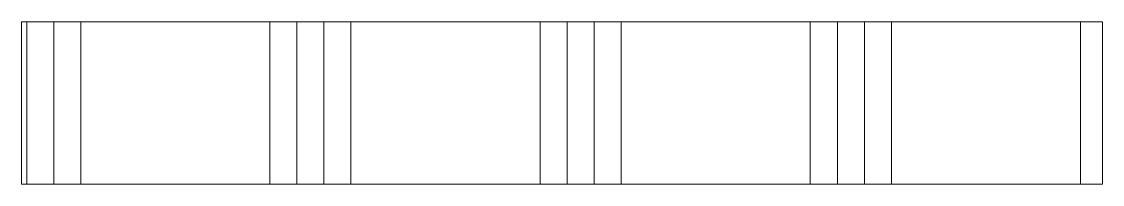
# Model space of a CAD drawing. Header units: metres. Extents: x 0 to 100, y 0 to 15.
import ezdxf

# ---------------------------------------------------------------- set-up
doc = ezdxf.new("R2010")
doc.units = ezdxf.units.M
doc.layers.add('A-DETL-GENF', color=92, linetype='Continuous', lineweight=18)

# ---------------------------------------------------------------- blocks, each defined once
blk = doc.blocks.new('40 gipsplaat - D15-3884811-00_0 Basismaterialen')
at = {"layer": 'A-DETL-GENF', "lineweight": 13}
h = blk.add_hatch(dxfattribs=at)
h.set_pattern_fill('FP_740', color=256, style=0, pattern_type=2)
h.set_pattern_definition([(90, (-1744.54, 12797.5), (-25, 1e-15), []), (90, (-1747.04, 12797.5), (-25, 1e-15), []), (90, (-1749.54, 12797.5), (-25, 1e-15), []), (90, (-1752.04, 12797.5), (-25, 1e-15), [])])
h.paths.add_polyline_path([(100, 0), (100, 15), (0, 15), (0, 0)])
at = {"layer": 'A-DETL-GENF'}
for p, q in [((0, 15), (0, 0)), ((100, 15), (0, 15)), ((100, 0), (100, 15)), ((0, 0), (100, 0))]:
    blk.add_line(p, q, dxfattribs=at)

msp = doc.modelspace()

# ---------------------------------------------------------------- block references
msp.add_blockref('40 gipsplaat - D15-3884811-00_0 Basismaterialen', (0, 0))

doc.saveas('drawing.dxf')
